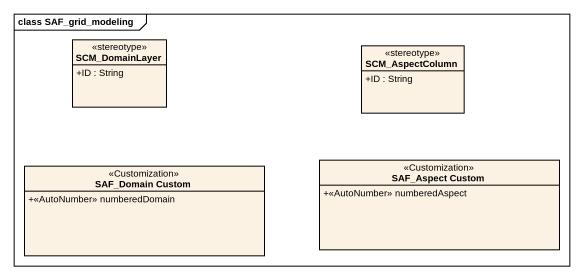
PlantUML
@startuml
mainframe class SAF_grid_modeling
hide circle
hide empty members
skinparam classAttributeIconSize 0
class SCM_DomainLayer <<stereotype>> {
  +ID : String
}
class SCM_AspectColumn <<stereotype>> {
  +ID : String
}
class "SAF_Domain Custom" as SAF_Domain_Custom <<Customization>> {
  +<<AutoNumber>> numberedDomain
}
class "SAF_Aspect Custom" as SAF_Aspect_Custom <<Customization>> {
  +<<AutoNumber>> numberedAspect
}
@enduml
